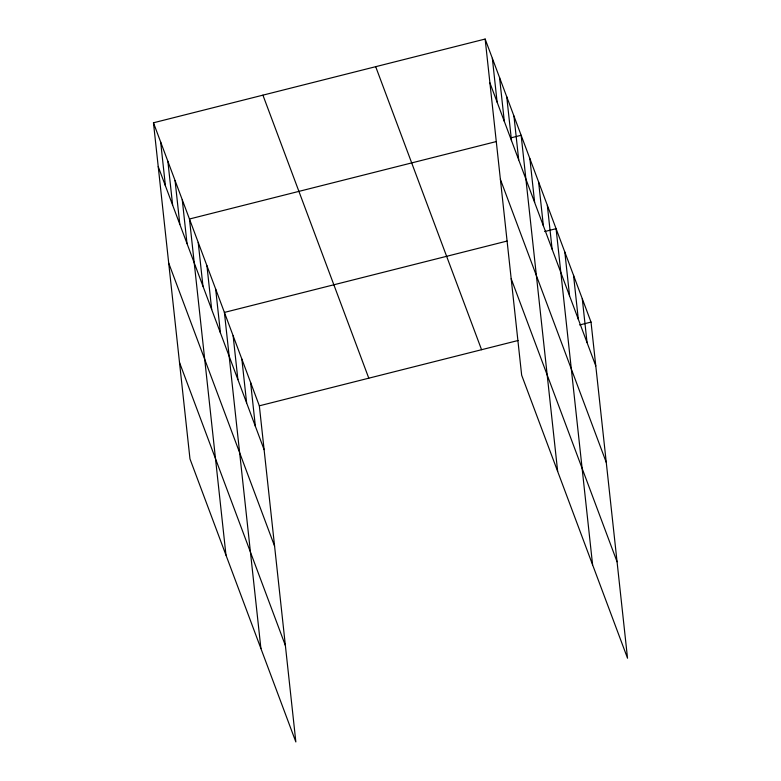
<?xml version="1.0" encoding="UTF-8"?>
<svg xmlns="http://www.w3.org/2000/svg" width="781" height="781" viewBox="0 0 781 781"><rect width="100%" height="100%" fill="white"/><g stroke="black" fill="none" stroke-linecap="round" stroke-linejoin="round"><path stroke-width="1.17" d="M153.466 122.783L259.341 405.817L295.853 741.95L189.978 458.916L153.466 122.783L485.147 39.05L591.022 322.084L627.533 658.217L521.659 375.183L485.147 39.05M496.062 141.615L189.461 219.012L225.982 555.145M510.881 137.876L521.142 135.279L557.663 471.412M507.054 241.056L224.401 312.42L260.913 648.552M544.679 231.557L556.082 228.687L592.594 564.819M259.341 405.817L518.047 340.506M579.619 324.964L591.022 322.084M489.912 82.884L595.776 365.918M500.387 179.347L606.261 462.381M511.184 278.729L617.058 561.764M375.69 66.678L481.565 349.712M262.924 95.155L368.788 378.189M158.231 166.617L264.105 449.651M168.706 263.08L274.58 546.114M179.503 362.462L285.377 645.496M582.284 298.732L587.048 342.566M573.547 275.381L578.311 319.214M564.819 252.029L569.574 295.872M547.344 205.335L552.108 249.168M538.607 181.983L543.371 225.816M529.879 158.631L534.643 202.464M513.947 116.037L518.701 159.871M506.742 96.785L511.506 140.629M499.547 77.544L504.311 121.377M492.342 58.292L497.106 102.135M250.603 382.465L255.367 426.299M241.866 359.114L246.63 402.947M233.138 335.762L237.893 379.605M215.663 289.068L220.427 332.901M206.936 265.716L211.69 309.549M198.198 242.364L202.962 286.197M182.266 199.77L187.02 243.604M175.061 180.518L179.825 224.352M167.866 161.276L172.63 205.11M160.661 142.025L165.426 185.868"/></g></svg>
